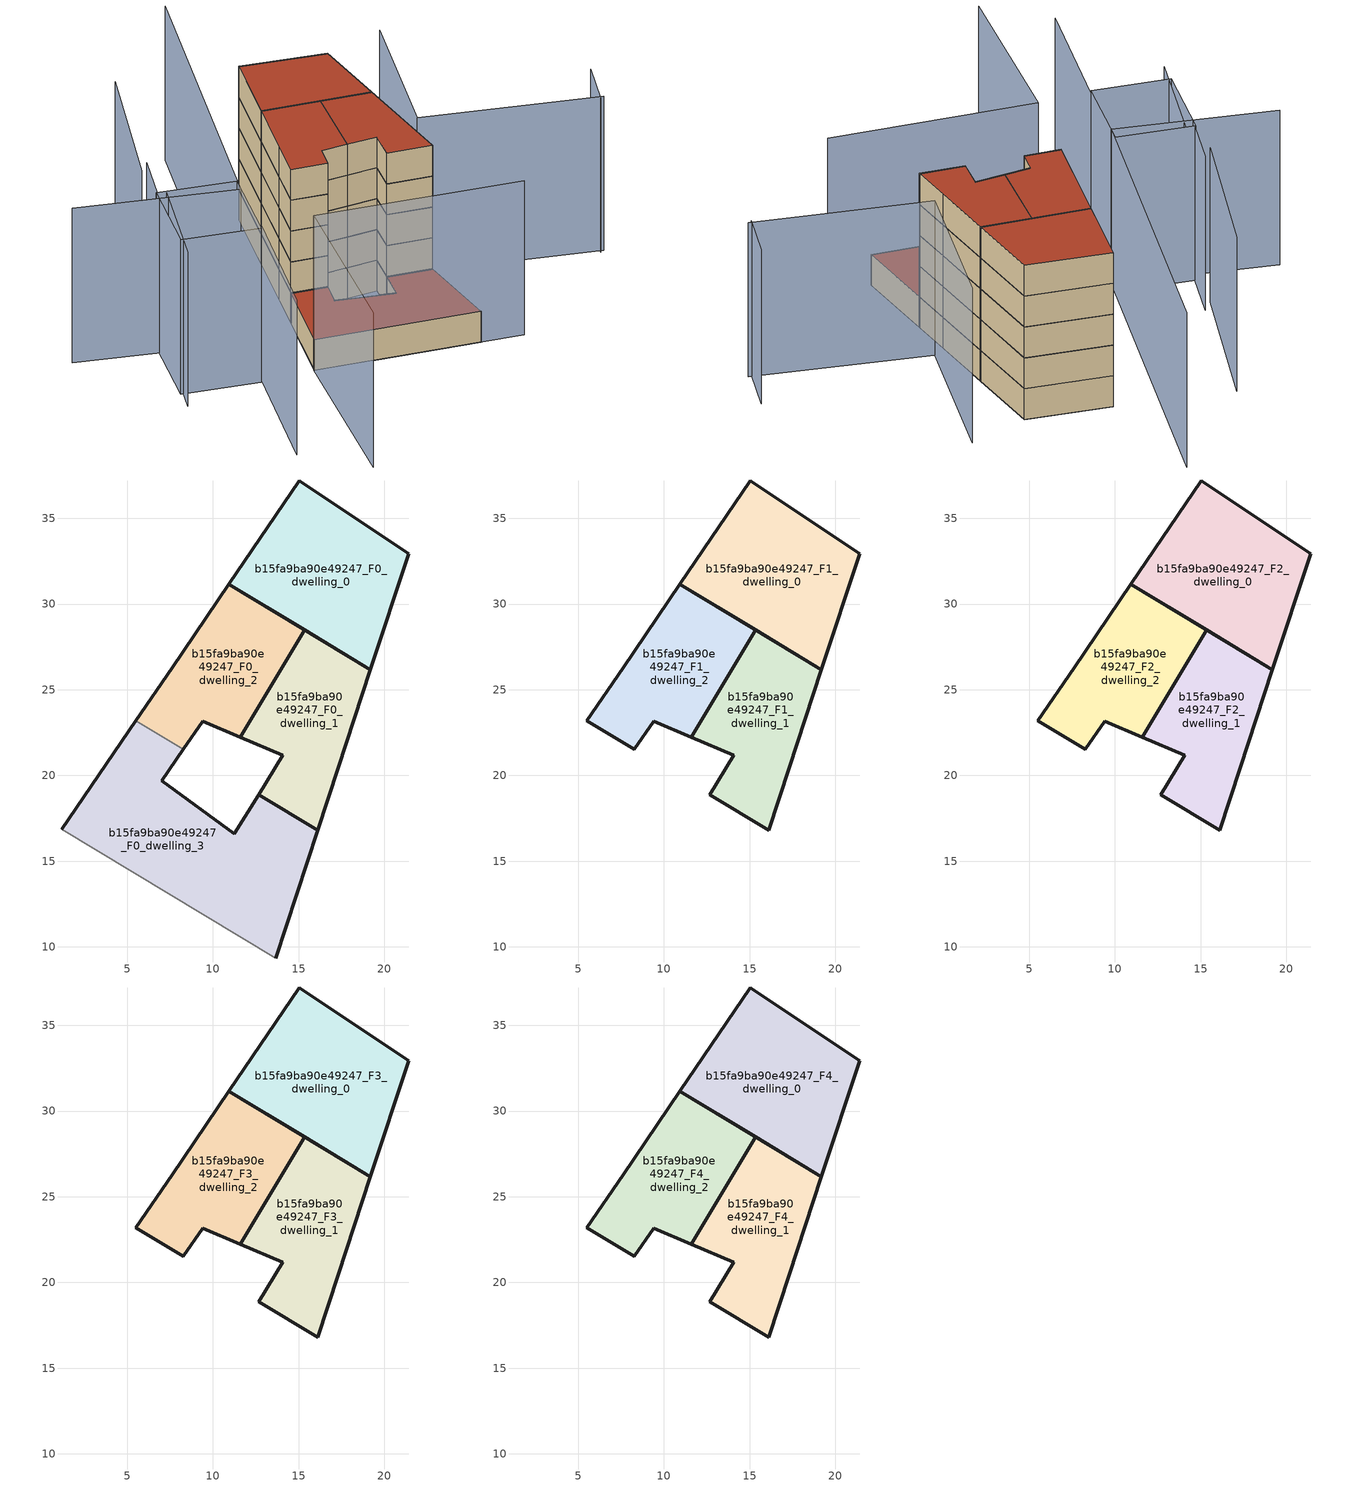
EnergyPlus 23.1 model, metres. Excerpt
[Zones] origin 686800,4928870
b15fa9ba90e49247_F0_dwelling_0
 floor ground (EU_floor_Construction): 19.19,26.17 21.41,32.95 15.03,37.17 10.93,31.14 z0
 wall outside (EU_wall_Construction): 10.93,31.14 15.03,37.17 21.41,32.95 19.19,26.17 10.93,31.14 z0:3
b15fa9ba90e49247_F0_dwelling_1
 floor ground (EU_floor_Construction): 16.11,16.81 17.31,20.46 19.19,26.17 15.34,28.49 11.58,22.24 14.07,21.17 12.67,18.88 z0
 wall outside (EU_wall_Construction): 17.31,20.46 16.11,16.81 12.67,18.88 14.07,21.17 11.58,22.24 15.34,28.49 19.19,26.17 17.31,20.46 z0:3
b15fa9ba90e49247_F0_dwelling_2
 floor ground (EU_floor_Construction): 11.58,22.24 15.34,28.49 10.93,31.14 7.62,26.29 5.51,23.18 8.28,21.52 9.42,23.17 z0
 wall outside (EU_wall_Construction): 11.58,22.24 9.42,23.17 8.28,21.52 / 5.51,23.18 7.62,26.29 10.93,31.14 15.34,28.49 11.59,22.24 z0:3
 wall to b15fa9ba90e49247_F0_dwelling_3 (EU_wall_Construction): 8.28,21.52 5.51,23.18 z0:3
b15fa9ba90e49247_F0_dwelling_3
 floor ground (EU_floor_Construction): 13.67,9.36 16.11,16.81 12.67,18.88 11.26,16.6 7.02,19.71 8.28,21.52 5.51,23.18 1.2,16.86 z0
 wall outside (EU_wall_Construction): 8.28,21.52 7.02,19.71 11.26,16.6 12.67,18.88 16.11,16.81 13.67,9.36 / 1.2,16.86 5.51,23.18 z0:3
 wall adiabatic (EU_wall_Construction): 13.67,9.36 1.2,16.86 z0:3
 roof outside (EU_roof_Construction): 12.67,18.88 16.11,16.81 13.67,9.36 1.2,16.86 5.51,23.18 8.28,21.52 7.02,19.71 11.26,16.6 z3
b15fa9ba90e49247_F1_dwelling_0
 floor to b15fa9ba90e49247_F0_dwelling_0 (EU_floor_Construction): 19.19,26.17 21.41,32.95 15.03,37.17 10.92,31.14 z3
 wall outside (EU_wall_Construction): 10.93,31.14 15.03,37.17 21.41,32.95 19.19,26.17 10.93,31.14 z3:6
b15fa9ba90e49247_F1_dwelling_1
 floor to b15fa9ba90e49247_F0_dwelling_1 (EU_floor_Construction): 16.11,16.81 17.31,20.46 19.19,26.17 15.34,28.49 11.58,22.24 14.07,21.17 12.67,18.88 z3
 wall outside (EU_wall_Construction): 17.31,20.46 16.11,16.81 12.67,18.88 14.07,21.17 11.58,22.24 15.34,28.49 19.19,26.17 17.31,20.46 z3:6
b15fa9ba90e49247_F1_dwelling_2
 floor to b15fa9ba90e49247_F0_dwelling_2 (EU_floor_Construction): 11.58,22.24 15.34,28.49 10.92,31.14 7.62,26.29 5.51,23.18 8.28,21.52 9.42,23.17 z3
 wall outside (EU_wall_Construction): 11.58,22.24 9.42,23.17 8.28,21.52 5.51,23.18 7.62,26.29 10.93,31.14 15.34,28.49 11.59,22.24 z3:6
b15fa9ba90e49247_F2_dwelling_0
 floor to b15fa9ba90e49247_F1_dwelling_0 (EU_floor_Construction): 19.19,26.17 21.41,32.95 15.03,37.17 10.92,31.14 z6
 wall outside (EU_wall_Construction): 10.93,31.14 15.03,37.17 21.41,32.95 19.19,26.17 10.93,31.14 z6:9
b15fa9ba90e49247_F2_dwelling_1
 floor to b15fa9ba90e49247_F1_dwelling_1 (EU_floor_Construction): 16.11,16.81 17.31,20.46 19.19,26.17 15.34,28.49 11.58,22.24 14.07,21.17 12.67,18.88 z6
 wall outside (EU_wall_Construction): 17.31,20.46 16.11,16.81 12.67,18.88 14.07,21.17 11.58,22.24 15.34,28.49 19.19,26.17 17.31,20.46 z6:9
b15fa9ba90e49247_F2_dwelling_2
 floor to b15fa9ba90e49247_F1_dwelling_2 (EU_floor_Construction): 11.58,22.24 15.34,28.49 10.92,31.14 7.62,26.29 5.51,23.18 8.28,21.52 9.42,23.17 z6
 wall outside (EU_wall_Construction): 11.58,22.24 9.42,23.17 8.28,21.52 5.51,23.18 7.62,26.29 10.93,31.14 15.34,28.49 11.59,22.24 z6:9
b15fa9ba90e49247_F3_dwelling_0
 floor to b15fa9ba90e49247_F2_dwelling_0 (EU_floor_Construction): 19.19,26.17 21.41,32.95 15.03,37.17 10.92,31.14 z9
 wall outside (EU_wall_Construction): 10.93,31.14 15.03,37.17 21.41,32.95 19.19,26.17 10.93,31.14 z9:12
b15fa9ba90e49247_F3_dwelling_1
 floor to b15fa9ba90e49247_F2_dwelling_1 (EU_floor_Construction): 16.11,16.81 17.31,20.46 19.19,26.17 15.34,28.49 11.58,22.24 14.07,21.17 12.67,18.88 z9
 wall outside (EU_wall_Construction): 17.31,20.46 16.11,16.81 12.67,18.88 14.07,21.17 11.58,22.24 15.34,28.49 19.19,26.17 17.31,20.46 z9:12
b15fa9ba90e49247_F3_dwelling_2
 floor to b15fa9ba90e49247_F2_dwelling_2 (EU_floor_Construction): 11.58,22.24 15.34,28.49 10.92,31.14 7.62,26.29 5.51,23.18 8.28,21.52 9.42,23.17 z9
 wall outside (EU_wall_Construction): 11.58,22.24 9.42,23.17 8.28,21.52 5.51,23.18 7.62,26.29 10.93,31.14 15.34,28.49 11.59,22.24 z9:12
b15fa9ba90e49247_F4_dwelling_0
 floor to b15fa9ba90e49247_F3_dwelling_0 (EU_floor_Construction): 19.19,26.17 21.41,32.95 15.03,37.17 10.92,31.14 z12
 wall outside (EU_wall_Construction): 10.93,31.14 15.03,37.17 21.41,32.95 19.19,26.17 10.93,31.14 z12:15
 roof outside (EU_roof_Construction): 21.41,32.95 19.19,26.17 10.93,31.14 15.03,37.17 z15
b15fa9ba90e49247_F4_dwelling_1
 floor to b15fa9ba90e49247_F3_dwelling_1 (EU_floor_Construction): 16.11,16.81 17.31,20.46 19.19,26.17 15.34,28.49 11.58,22.24 14.07,21.17 12.67,18.88 z12
 wall outside (EU_wall_Construction): 17.31,20.46 16.11,16.81 12.67,18.88 14.07,21.17 11.58,22.24 15.34,28.49 19.19,26.17 17.31,20.46 z12:15
 roof outside (EU_roof_Construction): 19.19,26.17 17.31,20.46 16.11,16.81 12.67,18.88 14.07,21.17 11.58,22.24 15.34,28.49 z15
b15fa9ba90e49247_F4_dwelling_2
 floor to b15fa9ba90e49247_F3_dwelling_2 (EU_floor_Construction): 11.58,22.24 15.34,28.49 10.92,31.14 7.62,26.29 5.51,23.18 8.28,21.52 9.42,23.17 z12
 wall outside (EU_wall_Construction): 11.58,22.24 9.42,23.17 8.28,21.52 5.51,23.18 7.62,26.29 10.93,31.14 15.34,28.49 11.59,22.24 z12:15
 roof outside (EU_roof_Construction): 15.34,28.49 11.58,22.24 9.42,23.17 8.28,21.52 5.51,23.18 7.62,26.29 10.93,31.14 z15
shading: 30.88,11.21 33.79,14.84 / 31.3,11.21 18.55,20.65 / 18.55,20.65 26.98,32.04 / -7.15,3.16 1.2,16.92 / 1.2,16.92 16.87,7.42 / -2.8,19.24 -9.82,9.23 / -3.9,28.67 -9.98,21.05 / 18.27,48 0.41,24.25 / 0.41,24.25 -11.02,32.84 / -1.48,32.92 -4.5,29.13 / 6.49,43.31 -2.73,32.38 / 1.16,25.36 -3.13,18.95 / -3.13,18.95 -8.87,22.79 / -8.87,22.79 -4.59,29.2 / -4.59,29.2 1.16,25.36 z0:15
[Building]
EU S2 Campaign: North Axis=0; Terrain=City; Solar Distribution=FullExterior
[Site:Location]
Bologna: Latitude=44.5; Longitude=11.25; Time Zone=1; Elevation=37
[SizingPeriod:WeatherFileDays]
AnnualSizingPeriod: Begin Month=1; Begin Day of Month=1; End Month=12; End Day of Month=31; Day of Week for Start Day=Monday; Use Weather File Daylight Saving Period=No; Use Weather File Rain and Snow Indicators=No
[MATERIAL]
EU_InternalMass_Material: Roughness=MediumRough; Thickness=0.1; Conductivity=1; Density=1800; Specific Heat=900; Thermal Absorptance=0.9; Solar Absorptance=0.7; Visible Absorptance=0.7
[MATERIAL:NOMASS] Roughness=MediumRough; Thermal Absorptance=0.9; Solar Absorptance=0.7; Visible Absorptance=0.7
Name | Thermal Resistance
EU_wall_NoMass | 0.905828
EU_roof_NoMass | 0.37593
EU_floor_NoMass | 0.67114
[CONSTRUCTION]
EU_wall_Construction: EU_wall_NoMass
EU_roof_Construction: EU_roof_NoMass
EU_floor_Construction: EU_floor_NoMass
EU_InternalMass_Construction: EU_InternalMass_Material
[ZONE] Type=1; Multiplier=1; Ceiling Height=autocalculate; Floor Area=autocalculate; Part of Total Floor Area=Yes
Name | Volume
b15fa9ba90e49247_F0_dwelling_0 | 184.25
b15fa9ba90e49247_F1_dwelling_0; b15fa9ba90e49247_F2_dwelling_0; b15fa9ba90e49247_F3_dwelling_0; b15fa9ba90e49247_F4_dwelling_0 | 184.251
b15fa9ba90e49247_F0_dwelling_1; b15fa9ba90e49247_F1_dwelling_1; b15fa9ba90e49247_F2_dwelling_1; b15fa9ba90e49247_F3_dwelling_1; b15fa9ba90e49247_F4_dwelling_1; b15fa9ba90e49247_F0_dwelling_2 | 140.986
b15fa9ba90e49247_F1_dwelling_2; b15fa9ba90e49247_F2_dwelling_2; b15fa9ba90e49247_F3_dwelling_2; b15fa9ba90e49247_F4_dwelling_2 | 140.984
b15fa9ba90e49247_F0_dwelling_3 | 270.784
[INTERNALMASS] Construction=EU_InternalMass_Construction
Name | Zone or ZoneList | Surface Area
b15fa9ba90e49247_F0_dwelling_0_EU_InternalMass | b15fa9ba90e49247_F0_dwelling_0 | 61.417
b15fa9ba90e49247_F0_dwelling_1_EU_InternalMass | b15fa9ba90e49247_F0_dwelling_1 | 46.9953
b15fa9ba90e49247_F0_dwelling_2_EU_InternalMass | b15fa9ba90e49247_F0_dwelling_2 | 46.995
b15fa9ba90e49247_F0_dwelling_3_EU_InternalMass | b15fa9ba90e49247_F0_dwelling_3 | 90.2616
b15fa9ba90e49247_F1_dwelling_0_EU_InternalMass | b15fa9ba90e49247_F1_dwelling_0 | 81.8869
b15fa9ba90e49247_F1_dwelling_1_EU_InternalMass | b15fa9ba90e49247_F1_dwelling_1 | 81.8805
b15fa9ba90e49247_F1_dwelling_2_EU_InternalMass | b15fa9ba90e49247_F1_dwelling_2 | 81.8889
b15fa9ba90e49247_F2_dwelling_0_EU_InternalMass | b15fa9ba90e49247_F2_dwelling_0 | 81.8869
b15fa9ba90e49247_F2_dwelling_1_EU_InternalMass | b15fa9ba90e49247_F2_dwelling_1 | 81.8805
b15fa9ba90e49247_F2_dwelling_2_EU_InternalMass | b15fa9ba90e49247_F2_dwelling_2 | 81.8889
b15fa9ba90e49247_F3_dwelling_0_EU_InternalMass | b15fa9ba90e49247_F3_dwelling_0 | 81.8869
b15fa9ba90e49247_F3_dwelling_1_EU_InternalMass | b15fa9ba90e49247_F3_dwelling_1 | 81.8805
b15fa9ba90e49247_F3_dwelling_2_EU_InternalMass | b15fa9ba90e49247_F3_dwelling_2 | 81.8889
b15fa9ba90e49247_F4_dwelling_0_EU_InternalMass | b15fa9ba90e49247_F4_dwelling_0 | 81.8869
b15fa9ba90e49247_F4_dwelling_1_EU_InternalMass | b15fa9ba90e49247_F4_dwelling_1 | 81.8805
b15fa9ba90e49247_F4_dwelling_2_EU_InternalMass | b15fa9ba90e49247_F4_dwelling_2 | 81.8889
[OTHEREQUIPMENT] Fuel Type=Electricity; Design Level Calculation Method=Watts/Area; Power per Zone Floor Area=1; Fraction Latent=0; Fraction Radiant=0; Fraction Lost=0; Carbon Dioxide Generation Rate=0; EndUse Subcategory=EU_Step8_InternalGains
Name | Zone or ZoneList or Space or SpaceList | Schedule
EU_Step8_InternalGain_b15fa9ba90e49247_F0_dwelling_0_f000 | b15fa9ba90e49247_F0_dwelling_0 | EU_Step8_GainSchedule_b15fa9ba90e49247_F0_dwelling_0_f000
EU_Step8_InternalGain_b15fa9ba90e49247_F0_dwelling_1_f000 | b15fa9ba90e49247_F0_dwelling_1 | EU_Step8_GainSchedule_b15fa9ba90e49247_F0_dwelling_1_f000
EU_Step8_InternalGain_b15fa9ba90e49247_F0_dwelling_2_f000 | b15fa9ba90e49247_F0_dwelling_2 | EU_Step8_GainSchedule_b15fa9ba90e49247_F0_dwelling_2_f000
EU_Step8_InternalGain_b15fa9ba90e49247_F0_dwelling_3_f000 | b15fa9ba90e49247_F0_dwelling_3 | EU_Step8_GainSchedule_b15fa9ba90e49247_F0_dwelling_3_f000
EU_Step8_InternalGain_b15fa9ba90e49247_F1_dwelling_0_f000 | b15fa9ba90e49247_F1_dwelling_0 | EU_Step8_GainSchedule_b15fa9ba90e49247_F1_dwelling_0_f000
EU_Step8_InternalGain_b15fa9ba90e49247_F1_dwelling_1_f000 | b15fa9ba90e49247_F1_dwelling_1 | EU_Step8_GainSchedule_b15fa9ba90e49247_F1_dwelling_1_f000
EU_Step8_InternalGain_b15fa9ba90e49247_F1_dwelling_2_f000 | b15fa9ba90e49247_F1_dwelling_2 | EU_Step8_GainSchedule_b15fa9ba90e49247_F1_dwelling_2_f000
EU_Step8_InternalGain_b15fa9ba90e49247_F2_dwelling_0_f000 | b15fa9ba90e49247_F2_dwelling_0 | EU_Step8_GainSchedule_b15fa9ba90e49247_F2_dwelling_0_f000
EU_Step8_InternalGain_b15fa9ba90e49247_F2_dwelling_1_f000 | b15fa9ba90e49247_F2_dwelling_1 | EU_Step8_GainSchedule_b15fa9ba90e49247_F2_dwelling_1_f000
EU_Step8_InternalGain_b15fa9ba90e49247_F2_dwelling_2_f000 | b15fa9ba90e49247_F2_dwelling_2 | EU_Step8_GainSchedule_b15fa9ba90e49247_F2_dwelling_2_f000
EU_Step8_InternalGain_b15fa9ba90e49247_F3_dwelling_0_f000 | b15fa9ba90e49247_F3_dwelling_0 | EU_Step8_GainSchedule_b15fa9ba90e49247_F3_dwelling_0_f000
EU_Step8_InternalGain_b15fa9ba90e49247_F3_dwelling_1_f000 | b15fa9ba90e49247_F3_dwelling_1 | EU_Step8_GainSchedule_b15fa9ba90e49247_F3_dwelling_1_f000
EU_Step8_InternalGain_b15fa9ba90e49247_F3_dwelling_2_f000 | b15fa9ba90e49247_F3_dwelling_2 | EU_Step8_GainSchedule_b15fa9ba90e49247_F3_dwelling_2_f000
EU_Step8_InternalGain_b15fa9ba90e49247_F4_dwelling_0_f000 | b15fa9ba90e49247_F4_dwelling_0 | EU_Step8_GainSchedule_b15fa9ba90e49247_F4_dwelling_0_f000
EU_Step8_InternalGain_b15fa9ba90e49247_F4_dwelling_1_f000 | b15fa9ba90e49247_F4_dwelling_1 | EU_Step8_GainSchedule_b15fa9ba90e49247_F4_dwelling_1_f000
EU_Step8_InternalGain_b15fa9ba90e49247_F4_dwelling_2_f000 | b15fa9ba90e49247_F4_dwelling_2 | EU_Step8_GainSchedule_b15fa9ba90e49247_F4_dwelling_2_f000
[ZONEVENTILATION:DESIGNFLOWRATE] Schedule=EU_AlwaysOn; Design Flow Rate Calculation Method=AirChanges/Hour; Air Changes per Hour=0.73129; Ventilation Type=Natural; Fan Pressure Rise=0; Fan Total Efficiency=1; Constant Term Coefficient=1; Temperature Term Coefficient=0; Velocity Term Coefficient=0; Velocity Squared Term Coefficient=0; Minimum Indoor Temperature=-100; Maximum Indoor Temperature=100; Delta Temperature=-100; Minimum Outdoor Temperature=-100; Maximum Outdoor Temperature=100; Maximum Wind Speed=40
Name | Zone or ZoneList or Space or SpaceList
EU_ConstantAir_b15fa9ba90e49247_F0_dwelling_0 | b15fa9ba90e49247_F0_dwelling_0
EU_ConstantAir_b15fa9ba90e49247_F0_dwelling_1 | b15fa9ba90e49247_F0_dwelling_1
EU_ConstantAir_b15fa9ba90e49247_F0_dwelling_2 | b15fa9ba90e49247_F0_dwelling_2
EU_ConstantAir_b15fa9ba90e49247_F0_dwelling_3 | b15fa9ba90e49247_F0_dwelling_3
EU_ConstantAir_b15fa9ba90e49247_F1_dwelling_0 | b15fa9ba90e49247_F1_dwelling_0
EU_ConstantAir_b15fa9ba90e49247_F1_dwelling_1 | b15fa9ba90e49247_F1_dwelling_1
EU_ConstantAir_b15fa9ba90e49247_F1_dwelling_2 | b15fa9ba90e49247_F1_dwelling_2
EU_ConstantAir_b15fa9ba90e49247_F2_dwelling_0 | b15fa9ba90e49247_F2_dwelling_0
EU_ConstantAir_b15fa9ba90e49247_F2_dwelling_1 | b15fa9ba90e49247_F2_dwelling_1
EU_ConstantAir_b15fa9ba90e49247_F2_dwelling_2 | b15fa9ba90e49247_F2_dwelling_2
EU_ConstantAir_b15fa9ba90e49247_F3_dwelling_0 | b15fa9ba90e49247_F3_dwelling_0
EU_ConstantAir_b15fa9ba90e49247_F3_dwelling_1 | b15fa9ba90e49247_F3_dwelling_1
EU_ConstantAir_b15fa9ba90e49247_F3_dwelling_2 | b15fa9ba90e49247_F3_dwelling_2
EU_ConstantAir_b15fa9ba90e49247_F4_dwelling_0 | b15fa9ba90e49247_F4_dwelling_0
EU_ConstantAir_b15fa9ba90e49247_F4_dwelling_1 | b15fa9ba90e49247_F4_dwelling_1
EU_ConstantAir_b15fa9ba90e49247_F4_dwelling_2 | b15fa9ba90e49247_F4_dwelling_2
[HVACTEMPLATE:THERMOSTAT] Constant Heating Setpoint=20; Constant Cooling Setpoint=50
EU_HeatOnly_b15fa9ba90e49247_F0_dwelling_0; EU_HeatOnly_b15fa9ba90e49247_F0_dwelling_1; EU_HeatOnly_b15fa9ba90e49247_F0_dwelling_2; EU_HeatOnly_b15fa9ba90e49247_F0_dwelling_3; EU_HeatOnly_b15fa9ba90e49247_F1_dwelling_0; EU_HeatOnly_b15fa9ba90e49247_F1_dwelling_1; EU_HeatOnly_b15fa9ba90e49247_F1_dwelling_2; EU_HeatOnly_b15fa9ba90e49247_F2_dwelling_0; EU_HeatOnly_b15fa9ba90e49247_F2_dwelling_1; EU_HeatOnly_b15fa9ba90e49247_F2_dwelling_2; EU_HeatOnly_b15fa9ba90e49247_F3_dwelling_0; EU_HeatOnly_b15fa9ba90e49247_F3_dwelling_1; EU_HeatOnly_b15fa9ba90e49247_F3_dwelling_2; EU_HeatOnly_b15fa9ba90e49247_F4_dwelling_0; EU_HeatOnly_b15fa9ba90e49247_F4_dwelling_1; EU_HeatOnly_b15fa9ba90e49247_F4_dwelling_2
[HVACTEMPLATE:ZONE:IDEALLOADSAIRSYSTEM] System Availability Schedule=EU_AlwaysOn; Maximum Heating Supply Air Temperature=50; Minimum Cooling Supply Air Temperature=13; Maximum Heating Supply Air Humidity Ratio=0.0156; Minimum Cooling Supply Air Humidity Ratio=0.0077; Heating Limit=NoLimit; Cooling Limit=NoLimit; Heating Availability Schedule=EU_AlwaysOn; Cooling Availability Schedule=EU_CoolingOff; Dehumidification Control Type=ConstantSensibleHeatRatio; Cooling Sensible Heat Ratio=0.7; Dehumidification Setpoint=60; Humidification Control Type=None; Humidification Setpoint=30; Outdoor Air Method=None; Outdoor Air Flow Rate per Person=0.00944; Outdoor Air Flow Rate per Zone Floor Area=0; Outdoor Air Flow Rate per Zone=0; Demand Controlled Ventilation Type=None; Outdoor Air Economizer Type=NoEconomizer; Heat Recovery Type=None; Sensible Heat Recovery Effectiveness=0.7; Latent Heat Recovery Effectiveness=0.65
Name | Template Thermostat
b15fa9ba90e49247_F0_dwelling_0 | EU_HeatOnly_b15fa9ba90e49247_F0_dwelling_0
b15fa9ba90e49247_F0_dwelling_1 | EU_HeatOnly_b15fa9ba90e49247_F0_dwelling_1
b15fa9ba90e49247_F0_dwelling_2 | EU_HeatOnly_b15fa9ba90e49247_F0_dwelling_2
b15fa9ba90e49247_F0_dwelling_3 | EU_HeatOnly_b15fa9ba90e49247_F0_dwelling_3
b15fa9ba90e49247_F1_dwelling_0 | EU_HeatOnly_b15fa9ba90e49247_F1_dwelling_0
b15fa9ba90e49247_F1_dwelling_1 | EU_HeatOnly_b15fa9ba90e49247_F1_dwelling_1
b15fa9ba90e49247_F1_dwelling_2 | EU_HeatOnly_b15fa9ba90e49247_F1_dwelling_2
b15fa9ba90e49247_F2_dwelling_0 | EU_HeatOnly_b15fa9ba90e49247_F2_dwelling_0
b15fa9ba90e49247_F2_dwelling_1 | EU_HeatOnly_b15fa9ba90e49247_F2_dwelling_1
b15fa9ba90e49247_F2_dwelling_2 | EU_HeatOnly_b15fa9ba90e49247_F2_dwelling_2
b15fa9ba90e49247_F3_dwelling_0 | EU_HeatOnly_b15fa9ba90e49247_F3_dwelling_0
b15fa9ba90e49247_F3_dwelling_1 | EU_HeatOnly_b15fa9ba90e49247_F3_dwelling_1
b15fa9ba90e49247_F3_dwelling_2 | EU_HeatOnly_b15fa9ba90e49247_F3_dwelling_2
b15fa9ba90e49247_F4_dwelling_0 | EU_HeatOnly_b15fa9ba90e49247_F4_dwelling_0
b15fa9ba90e49247_F4_dwelling_1 | EU_HeatOnly_b15fa9ba90e49247_F4_dwelling_1
b15fa9ba90e49247_F4_dwelling_2 | EU_HeatOnly_b15fa9ba90e49247_F4_dwelling_2
[SIZING:ZONE] Zone Cooling Design Supply Air Temperature Input Method=SupplyAirTemperature; Zone Cooling Design Supply Air Temperature=13; Zone Heating Design Supply Air Temperature Input Method=SupplyAirTemperature; Zone Heating Design Supply Air Temperature=50; Zone Cooling Design Supply Air Humidity Ratio=0.008; Zone Heating Design Supply Air Humidity Ratio=0.008; Cooling Design Air Flow Method=DesignDay; Cooling Design Air Flow Rate=0; Cooling Minimum Air Flow per Zone Floor Area=0.000762; Cooling Minimum Air Flow=0; Cooling Minimum Air Flow Fraction=0.2; Heating Design Air Flow Method=DesignDay; Heating Design Air Flow Rate=0; Heating Maximum Air Flow per Zone Floor Area=0.002032; Heating Maximum Air Flow=0.141576; Heating Maximum Air Flow Fraction=0.3; Account for Dedicated Outdoor Air System=No; Dedicated Outdoor Air System Control Strategy=NeutralSupplyAir; Dedicated Outdoor Air Low Setpoint Temperature for Design=autosize; Dedicated Outdoor Air High Setpoint Temperature for Design=autosize; Zone Load Sizing Method=Sensible Load Only No Latent Load; Zone Latent Cooling Design Supply Air Humidity Ratio Input Method=HumidityRatioDifference; Zone Cooling Design Supply Air Humidity Ratio Difference=0.005; Zone Latent Heating Design Supply Air Humidity Ratio Input Method=HumidityRatioDifference; Zone Humidification Design Supply Air Humidity Ratio Difference=0.005
b15fa9ba90e49247_F0_dwelling_0; b15fa9ba90e49247_F0_dwelling_1; b15fa9ba90e49247_F0_dwelling_2; b15fa9ba90e49247_F0_dwelling_3; b15fa9ba90e49247_F1_dwelling_0; b15fa9ba90e49247_F1_dwelling_1; b15fa9ba90e49247_F1_dwelling_2; b15fa9ba90e49247_F2_dwelling_0; b15fa9ba90e49247_F2_dwelling_1; b15fa9ba90e49247_F2_dwelling_2; b15fa9ba90e49247_F3_dwelling_0; b15fa9ba90e49247_F3_dwelling_1; b15fa9ba90e49247_F3_dwelling_2; b15fa9ba90e49247_F4_dwelling_0; b15fa9ba90e49247_F4_dwelling_1; b15fa9ba90e49247_F4_dwelling_2
[SCHEDULE:CONSTANT]
Name | Hourly Value
EU_AlwaysOn | 1
EU_CoolingOff | 0
[SCHEDULE:FILE] Column Number=1; Rows to Skip at Top=0; Number of Hours of Data=8760; Column Separator=Comma; Interpolate to Timestep=No; Minutes per Item=60; Adjust Schedule for Daylight Savings=Yes
Name | File
EU_Step8_GainSchedule_b15fa9ba90e49247_F0_dwelling_0_f000 | ../../schedules/b15fa9ba90e49247/b15fa9ba90e49247_F0_dwelling_0_f000_gain.csv
EU_Step8_GainSchedule_b15fa9ba90e49247_F0_dwelling_1_f000 | ../../schedules/b15fa9ba90e49247/b15fa9ba90e49247_F0_dwelling_1_f000_gain.csv
EU_Step8_GainSchedule_b15fa9ba90e49247_F0_dwelling_2_f000 | ../../schedules/b15fa9ba90e49247/b15fa9ba90e49247_F0_dwelling_2_f000_gain.csv
EU_Step8_GainSchedule_b15fa9ba90e49247_F0_dwelling_3_f000 | ../../schedules/b15fa9ba90e49247/b15fa9ba90e49247_F0_dwelling_3_f000_gain.csv
EU_Step8_GainSchedule_b15fa9ba90e49247_F1_dwelling_0_f000 | ../../schedules/b15fa9ba90e49247/b15fa9ba90e49247_F1_dwelling_0_f000_gain.csv
EU_Step8_GainSchedule_b15fa9ba90e49247_F1_dwelling_1_f000 | ../../schedules/b15fa9ba90e49247/b15fa9ba90e49247_F1_dwelling_1_f000_gain.csv
EU_Step8_GainSchedule_b15fa9ba90e49247_F1_dwelling_2_f000 | ../../schedules/b15fa9ba90e49247/b15fa9ba90e49247_F1_dwelling_2_f000_gain.csv
EU_Step8_GainSchedule_b15fa9ba90e49247_F2_dwelling_0_f000 | ../../schedules/b15fa9ba90e49247/b15fa9ba90e49247_F2_dwelling_0_f000_gain.csv
EU_Step8_GainSchedule_b15fa9ba90e49247_F2_dwelling_1_f000 | ../../schedules/b15fa9ba90e49247/b15fa9ba90e49247_F2_dwelling_1_f000_gain.csv
EU_Step8_GainSchedule_b15fa9ba90e49247_F2_dwelling_2_f000 | ../../schedules/b15fa9ba90e49247/b15fa9ba90e49247_F2_dwelling_2_f000_gain.csv
EU_Step8_GainSchedule_b15fa9ba90e49247_F3_dwelling_0_f000 | ../../schedules/b15fa9ba90e49247/b15fa9ba90e49247_F3_dwelling_0_f000_gain.csv
EU_Step8_GainSchedule_b15fa9ba90e49247_F3_dwelling_1_f000 | ../../schedules/b15fa9ba90e49247/b15fa9ba90e49247_F3_dwelling_1_f000_gain.csv
EU_Step8_GainSchedule_b15fa9ba90e49247_F3_dwelling_2_f000 | ../../schedules/b15fa9ba90e49247/b15fa9ba90e49247_F3_dwelling_2_f000_gain.csv
EU_Step8_GainSchedule_b15fa9ba90e49247_F4_dwelling_0_f000 | ../../schedules/b15fa9ba90e49247/b15fa9ba90e49247_F4_dwelling_0_f000_gain.csv
EU_Step8_GainSchedule_b15fa9ba90e49247_F4_dwelling_1_f000 | ../../schedules/b15fa9ba90e49247/b15fa9ba90e49247_F4_dwelling_1_f000_gain.csv
EU_Step8_GainSchedule_b15fa9ba90e49247_F4_dwelling_2_f000 | ../../schedules/b15fa9ba90e49247/b15fa9ba90e49247_F4_dwelling_2_f000_gain.csv
